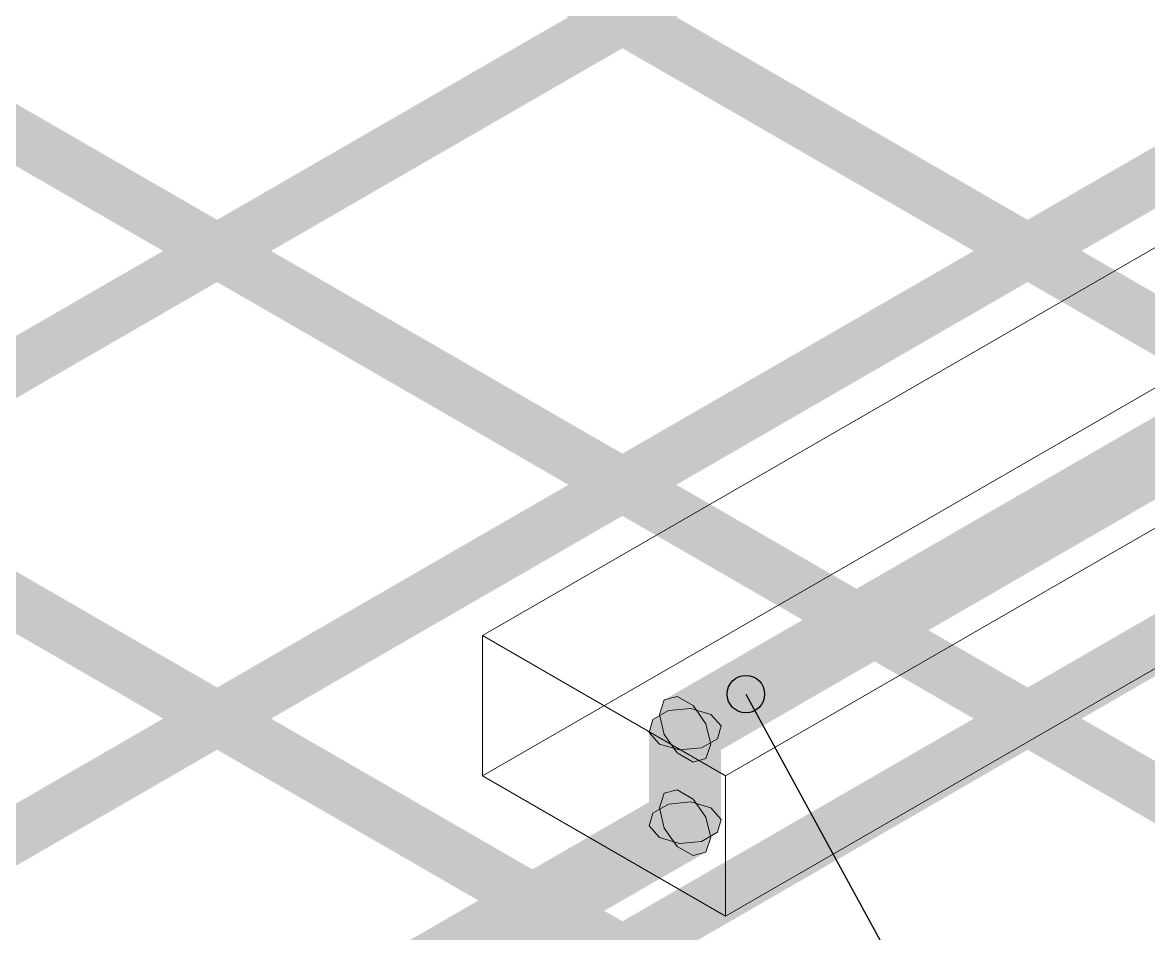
# Model space of a CAD drawing. Header units: metres. Extents: x 349021 to 349543, y 9281040 to 9281959.
# Drawn here: x 349207.2083 to 349207.6896, y 9281041.6976 to 9281042.0872 of the extents above; entities that cross this region are included whole.
import ezdxf

# ---------------------------------------------------------------- set-up
doc = ezdxf.new("R2010")
doc.units = ezdxf.units.M
doc.header["$LTSCALE"] = 0.25
doc.layers.add('ISO-3D', color=7, linetype='CONTINUOUS', lineweight=13)
doc.layers.add('ISO-3D-ARISTAS', color=250, linetype='CONTINUOUS', lineweight=13)
doc.layers.add('LLAMADAS-NUM', color=30, linetype='CONTINUOUS', lineweight=25, true_color=0xc05014)

msp = doc.modelspace()

# ---------------------------------------------------------------- linework, layer by layer
at = {"layer": 'ISO-3D', "true_color": 0x865538}
for points in [[(349207.48696, 9281042.08279), (349207.48283, 9281042.07695), (349207.40435, 9281042.13048), (349207.40023, 9281042.12464)], [(349207.49206, 9281042.06762), (349207.49618, 9281042.07346), (349207.40945, 9281042.11531), (349207.41358, 9281042.12115)], [(349207.56956, 9281042.0351), (349207.56544, 9281042.02926), (349207.48696, 9281042.08279), (349207.48283, 9281042.07695)], [(349207.23115, 9281042.03048), (349207.22702, 9281042.02464), (349207.14854, 9281042.07818), (349207.14442, 9281042.07233)], [(349207.57466, 9281042.01992), (349207.57879, 9281042.02577), (349207.49206, 9281042.06762), (349207.49618, 9281042.07346)], [(349207.23625, 9281042.01531), (349207.24037, 9281042.02115), (349207.15364, 9281042.063), (349207.15777, 9281042.06884)], [(349207.65217, 9281041.98741), (349207.64805, 9281041.98156), (349207.56956, 9281042.0351), (349207.56544, 9281042.02926)], [(349207.31375, 9281041.98279), (349207.30963, 9281041.97695), (349207.23115, 9281042.03048), (349207.22702, 9281042.02464)], [(349207.65727, 9281041.97223), (349207.66139, 9281041.97807), (349207.57466, 9281042.01992), (349207.57879, 9281042.02577)], [(349207.31885, 9281041.96762), (349207.32298, 9281041.97346), (349207.23625, 9281042.01531), (349207.24037, 9281042.02115)], [(349207.73478, 9281041.93971), (349207.73065, 9281041.93387), (349207.65217, 9281041.98741), (349207.64805, 9281041.98156)], [(349207.39636, 9281041.9351), (349207.39223, 9281041.92926), (349207.31375, 9281041.98279), (349207.30963, 9281041.97695)], [(349207.73987, 9281041.92454), (349207.744, 9281041.93038), (349207.65727, 9281041.97223), (349207.66139, 9281041.97807)], [(349207.40146, 9281041.91992), (349207.40558, 9281041.92577), (349207.31885, 9281041.96762), (349207.32298, 9281041.97346)], [(349207.47896, 9281041.88741), (349207.47484, 9281041.88156), (349207.39636, 9281041.9351), (349207.39223, 9281041.92926)], [(349207.48406, 9281041.87223), (349207.48819, 9281041.87807), (349207.40146, 9281041.91992), (349207.40558, 9281041.92577)], [(349207.56157, 9281041.83971), (349207.55745, 9281041.83387), (349207.47896, 9281041.88741), (349207.47484, 9281041.88156)], [(349207.22315, 9281041.8351), (349207.21903, 9281041.82926), (349207.14055, 9281041.88279), (349207.13642, 9281041.87695)], [(349207.56667, 9281041.82454), (349207.57079, 9281041.83038), (349207.48406, 9281041.87223), (349207.48819, 9281041.87807)], [(349207.22825, 9281041.81992), (349207.23238, 9281041.82577), (349207.14565, 9281041.86762), (349207.14977, 9281041.87346)], [(349207.64418, 9281041.79202), (349207.64005, 9281041.78618), (349207.56157, 9281041.83971), (349207.55745, 9281041.83387)], [(349207.30576, 9281041.78741), (349207.30164, 9281041.78156), (349207.22315, 9281041.8351), (349207.21903, 9281041.82926)], [(349207.64927, 9281041.77685), (349207.6534, 9281041.78269), (349207.56667, 9281041.82454), (349207.57079, 9281041.83038)], [(349207.31086, 9281041.77223), (349207.31498, 9281041.77807), (349207.22825, 9281041.81992), (349207.23238, 9281041.82577)], [(349207.38837, 9281041.73971), (349207.38424, 9281041.73387), (349207.30576, 9281041.78741), (349207.30164, 9281041.78156)], [(349207.72678, 9281041.74433), (349207.72266, 9281041.73849), (349207.64418, 9281041.79202), (349207.64005, 9281041.78618)], [(349207.73188, 9281041.72916), (349207.736, 9281041.735), (349207.64927, 9281041.77685), (349207.6534, 9281041.78269)], [(349207.39346, 9281041.72454), (349207.39759, 9281041.73038), (349207.31086, 9281041.77223), (349207.31498, 9281041.77807)], [(349207.47097, 9281041.69202), (349207.46685, 9281041.68618), (349207.38837, 9281041.73971), (349207.38424, 9281041.73387)], [(349207.47607, 9281041.67685), (349207.48019, 9281041.68269), (349207.39346, 9281041.72454), (349207.39759, 9281041.73038)]]:
    msp.add_solid(points, dxfattribs=at)
at = {"layer": 'ISO-3D', "true_color": 0x7c4f34}
for points in [[(349207.49206, 9281042.08573), (349207.48696, 9281042.08279), (349207.40945, 9281042.13343), (349207.40435, 9281042.13048)], [(349207.48696, 9281042.06467), (349207.49206, 9281042.06762), (349207.40435, 9281042.11237), (349207.40945, 9281042.11531)], [(349207.47896, 9281042.10976), (349207.48406, 9281042.10682), (349207.39636, 9281042.06207), (349207.40146, 9281042.05913)], [(349207.48406, 9281042.0887), (349207.47896, 9281042.09164), (349207.40146, 9281042.04101), (349207.39636, 9281042.04395)], [(349207.23625, 9281042.03343), (349207.23115, 9281042.03048), (349207.15364, 9281042.08112), (349207.14854, 9281042.07818)], [(349207.57466, 9281042.03804), (349207.56956, 9281042.0351), (349207.49206, 9281042.08573), (349207.48696, 9281042.08279)], [(349207.56956, 9281042.01698), (349207.57466, 9281042.01992), (349207.48696, 9281042.06467), (349207.49206, 9281042.06762)], [(349207.23115, 9281042.01237), (349207.23625, 9281042.01531), (349207.14854, 9281042.06006), (349207.15364, 9281042.063)], [(349207.39636, 9281042.06207), (349207.40146, 9281042.05913), (349207.31375, 9281042.01438), (349207.31885, 9281042.01143)], [(349207.73478, 9281042.05745), (349207.73987, 9281042.05451), (349207.65217, 9281042.00976), (349207.65727, 9281042.00682)], [(349207.40146, 9281042.04101), (349207.39636, 9281042.04395), (349207.31885, 9281041.99332), (349207.31375, 9281041.99626)], [(349207.65727, 9281041.99035), (349207.65217, 9281041.98741), (349207.57466, 9281042.03804), (349207.56956, 9281042.0351)], [(349207.73987, 9281042.03639), (349207.73478, 9281042.03934), (349207.65727, 9281041.9887), (349207.65217, 9281041.99164)], [(349207.31885, 9281041.98573), (349207.31375, 9281041.98279), (349207.23625, 9281042.03343), (349207.23115, 9281042.03048)], [(349207.65217, 9281041.96929), (349207.65727, 9281041.97223), (349207.56956, 9281042.01698), (349207.57466, 9281042.01992)], [(349207.31375, 9281041.96467), (349207.31885, 9281041.96762), (349207.23115, 9281042.01237), (349207.23625, 9281042.01531)], [(349207.31375, 9281042.01438), (349207.31885, 9281042.01143), (349207.23115, 9281041.96668), (349207.23625, 9281041.96374)], [(349207.65217, 9281042.00976), (349207.65727, 9281042.00682), (349207.56956, 9281041.96207), (349207.57466, 9281041.95913)], [(349207.31885, 9281041.99332), (349207.31375, 9281041.99626), (349207.23625, 9281041.94562), (349207.23115, 9281041.94857)], [(349207.65727, 9281041.9887), (349207.65217, 9281041.99164), (349207.57466, 9281041.94101), (349207.56956, 9281041.94395)], [(349207.73987, 9281041.94266), (349207.73478, 9281041.93971), (349207.65727, 9281041.99035), (349207.65217, 9281041.98741)], [(349207.40146, 9281041.93804), (349207.39636, 9281041.9351), (349207.31885, 9281041.98573), (349207.31375, 9281041.98279)], [(349207.73478, 9281041.9216), (349207.73987, 9281041.92454), (349207.65217, 9281041.96929), (349207.65727, 9281041.97223)], [(349207.23115, 9281041.96668), (349207.23625, 9281041.96374), (349207.14854, 9281041.91899), (349207.15364, 9281041.91605)], [(349207.39636, 9281041.91698), (349207.40146, 9281041.91992), (349207.31375, 9281041.96467), (349207.31885, 9281041.96762)], [(349207.56956, 9281041.96207), (349207.57466, 9281041.95913), (349207.48696, 9281041.91438), (349207.49206, 9281041.91143)], [(349207.23625, 9281041.94562), (349207.23115, 9281041.94857), (349207.15364, 9281041.89793), (349207.14854, 9281041.90087)], [(349207.57466, 9281041.94101), (349207.56956, 9281041.94395), (349207.49206, 9281041.89332), (349207.48696, 9281041.89626)], [(349207.48406, 9281041.89035), (349207.47896, 9281041.88741), (349207.40146, 9281041.93804), (349207.39636, 9281041.9351)], [(349207.47896, 9281041.86929), (349207.48406, 9281041.87223), (349207.39636, 9281041.91698), (349207.40146, 9281041.91992)], [(349207.48696, 9281041.91438), (349207.49206, 9281041.91143), (349207.40435, 9281041.86668), (349207.40945, 9281041.86374)], [(349207.49206, 9281041.89332), (349207.48696, 9281041.89626), (349207.40945, 9281041.84562), (349207.40435, 9281041.84857)], [(349207.56667, 9281041.84266), (349207.56157, 9281041.83971), (349207.48406, 9281041.89035), (349207.47896, 9281041.88741)], [(349207.22825, 9281041.83804), (349207.22315, 9281041.8351), (349207.14565, 9281041.88573), (349207.14055, 9281041.88279)], [(349207.56157, 9281041.8216), (349207.56667, 9281041.82454), (349207.47896, 9281041.86929), (349207.48406, 9281041.87223)], [(349207.22315, 9281041.81698), (349207.22825, 9281041.81992), (349207.14055, 9281041.86467), (349207.14565, 9281041.86762)], [(349207.40435, 9281041.86668), (349207.40945, 9281041.86374), (349207.32175, 9281041.81899), (349207.32685, 9281041.81605)], [(349207.74277, 9281041.86207), (349207.74787, 9281041.85913), (349207.66016, 9281041.81438), (349207.66526, 9281041.81143)], [(349207.40945, 9281041.84562), (349207.40435, 9281041.84857), (349207.32685, 9281041.79793), (349207.32175, 9281041.80087)], [(349207.64927, 9281041.79497), (349207.64418, 9281041.79202), (349207.56667, 9281041.84266), (349207.56157, 9281041.83971)], [(349207.74787, 9281041.84101), (349207.74277, 9281041.84395), (349207.66526, 9281041.79332), (349207.66016, 9281041.79626)], [(349207.31086, 9281041.79035), (349207.30576, 9281041.78741), (349207.22825, 9281041.83804), (349207.22315, 9281041.8351)], [(349207.64418, 9281041.7739), (349207.64927, 9281041.77685), (349207.56157, 9281041.8216), (349207.56667, 9281041.82454)], [(349207.30576, 9281041.76929), (349207.31086, 9281041.77223), (349207.22315, 9281041.81698), (349207.22825, 9281041.81992)], [(349207.32175, 9281041.81899), (349207.32685, 9281041.81605), (349207.23914, 9281041.7713), (349207.24424, 9281041.76836)], [(349207.66016, 9281041.81438), (349207.66526, 9281041.81143), (349207.57756, 9281041.76668), (349207.58266, 9281041.76374)], [(349207.32685, 9281041.79793), (349207.32175, 9281041.80087), (349207.24424, 9281041.75024), (349207.23914, 9281041.75318)], [(349207.66526, 9281041.79332), (349207.66016, 9281041.79626), (349207.58266, 9281041.74562), (349207.57756, 9281041.74857)], [(349207.73188, 9281041.74727), (349207.72678, 9281041.74433), (349207.64927, 9281041.79497), (349207.64418, 9281041.79202)], [(349207.39346, 9281041.74266), (349207.38837, 9281041.73971), (349207.31086, 9281041.79035), (349207.30576, 9281041.78741)], [(349207.72678, 9281041.72621), (349207.73188, 9281041.72916), (349207.64418, 9281041.7739), (349207.64927, 9281041.77685)], [(349207.23914, 9281041.7713), (349207.24424, 9281041.76836), (349207.15654, 9281041.72361), (349207.16163, 9281041.72066)], [(349207.38837, 9281041.7216), (349207.39346, 9281041.72454), (349207.30576, 9281041.76929), (349207.31086, 9281041.77223)], [(349207.57756, 9281041.76668), (349207.58266, 9281041.76374), (349207.49495, 9281041.71899), (349207.50005, 9281041.71605)], [(349207.24424, 9281041.75024), (349207.23914, 9281041.75318), (349207.16163, 9281041.70255), (349207.15654, 9281041.70549)], [(349207.58266, 9281041.74562), (349207.57756, 9281041.74857), (349207.50005, 9281041.69793), (349207.49495, 9281041.70087)], [(349207.47607, 9281041.69497), (349207.47097, 9281041.69202), (349207.39346, 9281041.74266), (349207.38837, 9281041.73971)], [(349207.47097, 9281041.6739), (349207.47607, 9281041.67685), (349207.38837, 9281041.7216), (349207.39346, 9281041.72454)], [(349207.49495, 9281041.71899), (349207.50005, 9281041.71605), (349207.41235, 9281041.6713), (349207.41745, 9281041.66836)], [(349207.50005, 9281041.69793), (349207.49495, 9281041.70087), (349207.41745, 9281041.65024), (349207.41235, 9281041.65318)]]:
    msp.add_solid(points, dxfattribs=at)
at = {"layer": 'ISO-3D', "true_color": 0x603d28}
for points in [[(349207.49618, 9281042.08466), (349207.49206, 9281042.08573), (349207.41358, 9281042.13235), (349207.40945, 9281042.13343)], [(349207.49776, 9281042.07997), (349207.49618, 9281042.08466), (349207.41515, 9281042.12766), (349207.41358, 9281042.13235)], [(349207.48126, 9281042.07044), (349207.48283, 9281042.06575), (349207.39865, 9281042.11813), (349207.40023, 9281042.11344)], [(349207.48283, 9281042.06575), (349207.48696, 9281042.06467), (349207.40023, 9281042.11344), (349207.40435, 9281042.11237)], [(349207.24037, 9281042.03235), (349207.23625, 9281042.03343), (349207.15777, 9281042.08004), (349207.15364, 9281042.08112)], [(349207.57879, 9281042.03696), (349207.57466, 9281042.03804), (349207.49618, 9281042.08466), (349207.49206, 9281042.08573)], [(349207.58036, 9281042.03227), (349207.57879, 9281042.03696), (349207.49776, 9281042.07997), (349207.49618, 9281042.08466)], [(349207.24195, 9281042.02766), (349207.24037, 9281042.03235), (349207.15934, 9281042.07535), (349207.15777, 9281042.08004)], [(349207.56386, 9281042.02275), (349207.56544, 9281042.01806), (349207.48126, 9281042.07044), (349207.48283, 9281042.06575)], [(349207.22545, 9281042.01813), (349207.22702, 9281042.01344), (349207.14284, 9281042.06583), (349207.14442, 9281042.06114)], [(349207.56544, 9281042.01806), (349207.56956, 9281042.01698), (349207.48283, 9281042.06575), (349207.48696, 9281042.06467)], [(349207.22702, 9281042.01344), (349207.23115, 9281042.01237), (349207.14442, 9281042.06114), (349207.14854, 9281042.06006)], [(349207.66139, 9281041.98927), (349207.65727, 9281041.99035), (349207.57879, 9281042.03696), (349207.57466, 9281042.03804)], [(349207.32298, 9281041.98466), (349207.31885, 9281041.98573), (349207.24037, 9281042.03235), (349207.23625, 9281042.03343)], [(349207.66297, 9281041.98458), (349207.66139, 9281041.98927), (349207.58036, 9281042.03227), (349207.57879, 9281042.03696)], [(349207.32455, 9281041.97997), (349207.32298, 9281041.98466), (349207.24195, 9281042.02766), (349207.24037, 9281042.03235)], [(349207.64647, 9281041.97506), (349207.64805, 9281041.97037), (349207.56386, 9281042.02275), (349207.56544, 9281042.01806)], [(349207.30805, 9281041.97044), (349207.30963, 9281041.96575), (349207.22545, 9281042.01813), (349207.22702, 9281042.01344)], [(349207.64805, 9281041.97037), (349207.65217, 9281041.96929), (349207.56544, 9281042.01806), (349207.56956, 9281042.01698)], [(349207.30963, 9281041.96575), (349207.31375, 9281041.96467), (349207.22702, 9281042.01344), (349207.23115, 9281042.01237)], [(349207.744, 9281041.94158), (349207.73987, 9281041.94266), (349207.66139, 9281041.98927), (349207.65727, 9281041.99035)], [(349207.40558, 9281041.93696), (349207.40146, 9281041.93804), (349207.32298, 9281041.98466), (349207.31885, 9281041.98573)], [(349207.74557, 9281041.93689), (349207.744, 9281041.94158), (349207.66297, 9281041.98458), (349207.66139, 9281041.98927)], [(349207.40716, 9281041.93227), (349207.40558, 9281041.93696), (349207.32455, 9281041.97997), (349207.32298, 9281041.98466)], [(349207.72908, 9281041.92736), (349207.73065, 9281041.92268), (349207.64647, 9281041.97506), (349207.64805, 9281041.97037)], [(349207.39066, 9281041.92275), (349207.39223, 9281041.91806), (349207.30805, 9281041.97044), (349207.30963, 9281041.96575)], [(349207.73065, 9281041.92268), (349207.73478, 9281041.9216), (349207.64805, 9281041.97037), (349207.65217, 9281041.96929)], [(349207.39223, 9281041.91806), (349207.39636, 9281041.91698), (349207.30963, 9281041.96575), (349207.31375, 9281041.96467)], [(349207.48819, 9281041.88927), (349207.48406, 9281041.89035), (349207.40558, 9281041.93696), (349207.40146, 9281041.93804)], [(349207.48976, 9281041.88458), (349207.48819, 9281041.88927), (349207.40716, 9281041.93227), (349207.40558, 9281041.93696)], [(349207.47326, 9281041.87506), (349207.47484, 9281041.87037), (349207.39066, 9281041.92275), (349207.39223, 9281041.91806)], [(349207.47484, 9281041.87037), (349207.47896, 9281041.86929), (349207.39223, 9281041.91806), (349207.39636, 9281041.91698)], [(349207.57079, 9281041.84158), (349207.56667, 9281041.84266), (349207.48819, 9281041.88927), (349207.48406, 9281041.89035)], [(349207.57237, 9281041.83689), (349207.57079, 9281041.84158), (349207.48976, 9281041.88458), (349207.48819, 9281041.88927)], [(349207.23238, 9281041.83696), (349207.22825, 9281041.83804), (349207.14977, 9281041.88466), (349207.14565, 9281041.88573)], [(349207.23395, 9281041.83227), (349207.23238, 9281041.83696), (349207.15135, 9281041.87997), (349207.14977, 9281041.88466)], [(349207.55587, 9281041.82736), (349207.55745, 9281041.82268), (349207.47326, 9281041.87506), (349207.47484, 9281041.87037)], [(349207.21745, 9281041.82275), (349207.21903, 9281041.81806), (349207.13485, 9281041.87044), (349207.13642, 9281041.86575)], [(349207.55745, 9281041.82268), (349207.56157, 9281041.8216), (349207.47484, 9281041.87037), (349207.47896, 9281041.86929)], [(349207.21903, 9281041.81806), (349207.22315, 9281041.81698), (349207.13642, 9281041.86575), (349207.14055, 9281041.86467)], [(349207.6534, 9281041.79389), (349207.64927, 9281041.79497), (349207.57079, 9281041.84158), (349207.56667, 9281041.84266)], [(349207.65497, 9281041.7892), (349207.6534, 9281041.79389), (349207.57237, 9281041.83689), (349207.57079, 9281041.84158)], [(349207.31498, 9281041.78927), (349207.31086, 9281041.79035), (349207.23238, 9281041.83696), (349207.22825, 9281041.83804)], [(349207.31656, 9281041.78458), (349207.31498, 9281041.78927), (349207.23395, 9281041.83227), (349207.23238, 9281041.83696)], [(349207.63848, 9281041.77967), (349207.64005, 9281041.77498), (349207.55587, 9281041.82736), (349207.55745, 9281041.82268)], [(349207.30006, 9281041.77506), (349207.30164, 9281041.77037), (349207.21745, 9281041.82275), (349207.21903, 9281041.81806)], [(349207.64005, 9281041.77498), (349207.64418, 9281041.7739), (349207.55745, 9281041.82268), (349207.56157, 9281041.8216)], [(349207.30164, 9281041.77037), (349207.30576, 9281041.76929), (349207.21903, 9281041.81806), (349207.22315, 9281041.81698)], [(349207.736, 9281041.74619), (349207.73188, 9281041.74727), (349207.6534, 9281041.79389), (349207.64927, 9281041.79497)], [(349207.73758, 9281041.7415), (349207.736, 9281041.74619), (349207.65497, 9281041.7892), (349207.6534, 9281041.79389)], [(349207.39759, 9281041.74158), (349207.39346, 9281041.74266), (349207.31498, 9281041.78927), (349207.31086, 9281041.79035)], [(349207.39916, 9281041.73689), (349207.39759, 9281041.74158), (349207.31656, 9281041.78458), (349207.31498, 9281041.78927)], [(349207.72108, 9281041.73198), (349207.72266, 9281041.72729), (349207.63848, 9281041.77967), (349207.64005, 9281041.77498)], [(349207.38267, 9281041.72736), (349207.38424, 9281041.72268), (349207.30006, 9281041.77506), (349207.30164, 9281041.77037)], [(349207.72266, 9281041.72729), (349207.72678, 9281041.72621), (349207.64005, 9281041.77498), (349207.64418, 9281041.7739)], [(349207.38424, 9281041.72268), (349207.38837, 9281041.7216), (349207.30164, 9281041.77037), (349207.30576, 9281041.76929)], [(349207.48019, 9281041.69389), (349207.47607, 9281041.69497), (349207.39759, 9281041.74158), (349207.39346, 9281041.74266)], [(349207.48177, 9281041.6892), (349207.48019, 9281041.69389), (349207.39916, 9281041.73689), (349207.39759, 9281041.74158)], [(349207.46527, 9281041.67967), (349207.46685, 9281041.67498), (349207.38267, 9281041.72736), (349207.38424, 9281041.72268)], [(349207.46685, 9281041.67498), (349207.47097, 9281041.6739), (349207.38424, 9281041.72268), (349207.38837, 9281041.7216)]]:
    msp.add_solid(points, dxfattribs=at)
at = {"layer": 'ISO-3D', "true_color": 0x7b4f34}
for points in [[(349207.48283, 9281042.07695), (349207.48126, 9281042.07044), (349207.40023, 9281042.12464), (349207.39865, 9281042.11813)], [(349207.49618, 9281042.07346), (349207.49776, 9281042.07997), (349207.41358, 9281042.12115), (349207.41515, 9281042.12766)], [(349207.56544, 9281042.02926), (349207.56386, 9281042.02275), (349207.48283, 9281042.07695), (349207.48126, 9281042.07044)], [(349207.57879, 9281042.02577), (349207.58036, 9281042.03227), (349207.49618, 9281042.07346), (349207.49776, 9281042.07997)], [(349207.22702, 9281042.02464), (349207.22545, 9281042.01813), (349207.14442, 9281042.07233), (349207.14284, 9281042.06583)], [(349207.24037, 9281042.02115), (349207.24195, 9281042.02766), (349207.15777, 9281042.06884), (349207.15934, 9281042.07535)], [(349207.64805, 9281041.98156), (349207.64647, 9281041.97506), (349207.56544, 9281042.02926), (349207.56386, 9281042.02275)], [(349207.66139, 9281041.97807), (349207.66297, 9281041.98458), (349207.57879, 9281042.02577), (349207.58036, 9281042.03227)], [(349207.30963, 9281041.97695), (349207.30805, 9281041.97044), (349207.22702, 9281042.02464), (349207.22545, 9281042.01813)], [(349207.32298, 9281041.97346), (349207.32455, 9281041.97997), (349207.24037, 9281042.02115), (349207.24195, 9281042.02766)], [(349207.40558, 9281041.92577), (349207.40716, 9281041.93227), (349207.32298, 9281041.97346), (349207.32455, 9281041.97997)], [(349207.73065, 9281041.93387), (349207.72908, 9281041.92736), (349207.64805, 9281041.98156), (349207.64647, 9281041.97506)], [(349207.744, 9281041.93038), (349207.74557, 9281041.93689), (349207.66139, 9281041.97807), (349207.66297, 9281041.98458)], [(349207.39223, 9281041.92926), (349207.39066, 9281041.92275), (349207.30963, 9281041.97695), (349207.30805, 9281041.97044)], [(349207.48819, 9281041.87807), (349207.48976, 9281041.88458), (349207.40558, 9281041.92577), (349207.40716, 9281041.93227)], [(349207.47484, 9281041.88156), (349207.47326, 9281041.87506), (349207.39223, 9281041.92926), (349207.39066, 9281041.92275)], [(349207.57079, 9281041.83038), (349207.57237, 9281041.83689), (349207.48819, 9281041.87807), (349207.48976, 9281041.88458)], [(349207.23238, 9281041.82577), (349207.23395, 9281041.83227), (349207.14977, 9281041.87346), (349207.15135, 9281041.87997)], [(349207.55745, 9281041.83387), (349207.55587, 9281041.82736), (349207.47484, 9281041.88156), (349207.47326, 9281041.87506)], [(349207.21903, 9281041.82926), (349207.21745, 9281041.82275), (349207.13642, 9281041.87695), (349207.13485, 9281041.87044)], [(349207.6534, 9281041.78269), (349207.65497, 9281041.7892), (349207.57079, 9281041.83038), (349207.57237, 9281041.83689)], [(349207.31498, 9281041.77807), (349207.31656, 9281041.78458), (349207.23238, 9281041.82577), (349207.23395, 9281041.83227)], [(349207.64005, 9281041.78618), (349207.63848, 9281041.77967), (349207.55745, 9281041.83387), (349207.55587, 9281041.82736)], [(349207.30164, 9281041.78156), (349207.30006, 9281041.77506), (349207.21903, 9281041.82926), (349207.21745, 9281041.82275)], [(349207.736, 9281041.735), (349207.73758, 9281041.7415), (349207.6534, 9281041.78269), (349207.65497, 9281041.7892)], [(349207.39759, 9281041.73038), (349207.39916, 9281041.73689), (349207.31498, 9281041.77807), (349207.31656, 9281041.78458)], [(349207.72266, 9281041.73849), (349207.72108, 9281041.73198), (349207.64005, 9281041.78618), (349207.63848, 9281041.77967)], [(349207.38424, 9281041.73387), (349207.38267, 9281041.72736), (349207.30164, 9281041.78156), (349207.30006, 9281041.77506)], [(349207.48019, 9281041.68269), (349207.48177, 9281041.6892), (349207.39759, 9281041.73038), (349207.39916, 9281041.73689)], [(349207.46685, 9281041.68618), (349207.46527, 9281041.67967), (349207.38424, 9281041.73387), (349207.38267, 9281041.72736)]]:
    msp.add_solid(points, dxfattribs=at)
at = {"layer": 'ISO-3D', "true_color": 0x553624}
for points in [[(349207.47326, 9281042.10399), (349207.47484, 9281042.10868), (349207.39066, 9281042.0563), (349207.39223, 9281042.06099)], [(349207.48976, 9281042.09447), (349207.48819, 9281042.08978), (349207.40716, 9281042.04678), (349207.40558, 9281042.04209)], [(349207.39066, 9281042.0563), (349207.39223, 9281042.06099), (349207.30805, 9281042.00861), (349207.30963, 9281042.0133)], [(349207.72908, 9281042.05169), (349207.73065, 9281042.05637), (349207.64647, 9281042.00399), (349207.64805, 9281042.00868)], [(349207.40716, 9281042.04678), (349207.40558, 9281042.04209), (349207.32455, 9281041.99908), (349207.32298, 9281041.99439)], [(349207.74557, 9281042.04216), (349207.744, 9281042.03747), (349207.66297, 9281041.99447), (349207.66139, 9281041.98978)], [(349207.30805, 9281042.00861), (349207.30963, 9281042.0133), (349207.22545, 9281041.96092), (349207.22702, 9281041.96561)], [(349207.64647, 9281042.00399), (349207.64805, 9281042.00868), (349207.56386, 9281041.9563), (349207.56544, 9281041.96099)], [(349207.32455, 9281041.99908), (349207.32298, 9281041.99439), (349207.24195, 9281041.95139), (349207.24037, 9281041.9467)], [(349207.66297, 9281041.99447), (349207.66139, 9281041.98978), (349207.58036, 9281041.94678), (349207.57879, 9281041.94209)], [(349207.22545, 9281041.96092), (349207.22702, 9281041.96561), (349207.14284, 9281041.91322), (349207.14442, 9281041.91791)], [(349207.56386, 9281041.9563), (349207.56544, 9281041.96099), (349207.48126, 9281041.90861), (349207.48283, 9281041.9133)], [(349207.24195, 9281041.95139), (349207.24037, 9281041.9467), (349207.15934, 9281041.9037), (349207.15777, 9281041.89901)], [(349207.58036, 9281041.94678), (349207.57879, 9281041.94209), (349207.49776, 9281041.89908), (349207.49618, 9281041.89439)], [(349207.48126, 9281041.90861), (349207.48283, 9281041.9133), (349207.39865, 9281041.86092), (349207.40023, 9281041.86561)], [(349207.49776, 9281041.89908), (349207.49618, 9281041.89439), (349207.41515, 9281041.85139), (349207.41358, 9281041.8467)], [(349207.39865, 9281041.86092), (349207.40023, 9281041.86561), (349207.31605, 9281041.81322), (349207.31762, 9281041.81791)], [(349207.73707, 9281041.8563), (349207.73864, 9281041.86099), (349207.65446, 9281041.80861), (349207.65604, 9281041.8133)], [(349207.41515, 9281041.85139), (349207.41358, 9281041.8467), (349207.33255, 9281041.8037), (349207.33097, 9281041.79901)], [(349207.75357, 9281041.84678), (349207.75199, 9281041.84209), (349207.67096, 9281041.79908), (349207.66939, 9281041.79439)], [(349207.31605, 9281041.81322), (349207.31762, 9281041.81791), (349207.23344, 9281041.76553), (349207.23502, 9281041.77022)], [(349207.65446, 9281041.80861), (349207.65604, 9281041.8133), (349207.57186, 9281041.76092), (349207.57343, 9281041.76561)], [(349207.33255, 9281041.8037), (349207.33097, 9281041.79901), (349207.24994, 9281041.75601), (349207.24836, 9281041.75132)], [(349207.67096, 9281041.79908), (349207.66939, 9281041.79439), (349207.58836, 9281041.75139), (349207.58678, 9281041.7467)], [(349207.23344, 9281041.76553), (349207.23502, 9281041.77022), (349207.15084, 9281041.71784), (349207.15241, 9281041.72253)], [(349207.57186, 9281041.76092), (349207.57343, 9281041.76561), (349207.48925, 9281041.71322), (349207.49083, 9281041.71791)], [(349207.24994, 9281041.75601), (349207.24836, 9281041.75132), (349207.16733, 9281041.70831), (349207.16576, 9281041.70363)], [(349207.58836, 9281041.75139), (349207.58678, 9281041.7467), (349207.50575, 9281041.7037), (349207.50418, 9281041.69901)], [(349207.48925, 9281041.71322), (349207.49083, 9281041.71791), (349207.40665, 9281041.66553), (349207.40822, 9281041.67022)], [(349207.50575, 9281041.7037), (349207.50418, 9281041.69901), (349207.42315, 9281041.65601), (349207.42157, 9281041.65132)]]:
    msp.add_solid(points, dxfattribs=at)
at = {"layer": 'ISO-3D', "true_color": 0x67422b}
for points in [[(349207.47484, 9281042.10868), (349207.47896, 9281042.10976), (349207.39223, 9281042.06099), (349207.39636, 9281042.06207)], [(349207.48819, 9281042.08978), (349207.48406, 9281042.0887), (349207.40558, 9281042.04209), (349207.40146, 9281042.04101)], [(349207.39223, 9281042.06099), (349207.39636, 9281042.06207), (349207.30963, 9281042.0133), (349207.31375, 9281042.01438)], [(349207.73065, 9281042.05637), (349207.73478, 9281042.05745), (349207.64805, 9281042.00868), (349207.65217, 9281042.00976)], [(349207.40558, 9281042.04209), (349207.40146, 9281042.04101), (349207.32298, 9281041.99439), (349207.31885, 9281041.99332)], [(349207.744, 9281042.03747), (349207.73987, 9281042.03639), (349207.66139, 9281041.98978), (349207.65727, 9281041.9887)], [(349207.30963, 9281042.0133), (349207.31375, 9281042.01438), (349207.22702, 9281041.96561), (349207.23115, 9281041.96668)], [(349207.64805, 9281042.00868), (349207.65217, 9281042.00976), (349207.56544, 9281041.96099), (349207.56956, 9281041.96207)], [(349207.32298, 9281041.99439), (349207.31885, 9281041.99332), (349207.24037, 9281041.9467), (349207.23625, 9281041.94562)], [(349207.66139, 9281041.98978), (349207.65727, 9281041.9887), (349207.57879, 9281041.94209), (349207.57466, 9281041.94101)], [(349207.22702, 9281041.96561), (349207.23115, 9281041.96668), (349207.14442, 9281041.91791), (349207.14854, 9281041.91899)], [(349207.56544, 9281041.96099), (349207.56956, 9281041.96207), (349207.48283, 9281041.9133), (349207.48696, 9281041.91438)], [(349207.24037, 9281041.9467), (349207.23625, 9281041.94562), (349207.15777, 9281041.89901), (349207.15364, 9281041.89793)], [(349207.57879, 9281041.94209), (349207.57466, 9281041.94101), (349207.49618, 9281041.89439), (349207.49206, 9281041.89332)], [(349207.48283, 9281041.9133), (349207.48696, 9281041.91438), (349207.40023, 9281041.86561), (349207.40435, 9281041.86668)], [(349207.49618, 9281041.89439), (349207.49206, 9281041.89332), (349207.41358, 9281041.8467), (349207.40945, 9281041.84562)], [(349207.40023, 9281041.86561), (349207.40435, 9281041.86668), (349207.31762, 9281041.81791), (349207.32175, 9281041.81899)], [(349207.73864, 9281041.86099), (349207.74277, 9281041.86207), (349207.65604, 9281041.8133), (349207.66016, 9281041.81438)], [(349207.41358, 9281041.8467), (349207.40945, 9281041.84562), (349207.33097, 9281041.79901), (349207.32685, 9281041.79793)], [(349207.75199, 9281041.84209), (349207.74787, 9281041.84101), (349207.66939, 9281041.79439), (349207.66526, 9281041.79332)], [(349207.31762, 9281041.81791), (349207.32175, 9281041.81899), (349207.23502, 9281041.77022), (349207.23914, 9281041.7713)], [(349207.65604, 9281041.8133), (349207.66016, 9281041.81438), (349207.57343, 9281041.76561), (349207.57756, 9281041.76668)], [(349207.33097, 9281041.79901), (349207.32685, 9281041.79793), (349207.24836, 9281041.75132), (349207.24424, 9281041.75024)], [(349207.66939, 9281041.79439), (349207.66526, 9281041.79332), (349207.58678, 9281041.7467), (349207.58266, 9281041.74562)], [(349207.23502, 9281041.77022), (349207.23914, 9281041.7713), (349207.15241, 9281041.72253), (349207.15654, 9281041.72361)], [(349207.57343, 9281041.76561), (349207.57756, 9281041.76668), (349207.49083, 9281041.71791), (349207.49495, 9281041.71899)], [(349207.24836, 9281041.75132), (349207.24424, 9281041.75024), (349207.16576, 9281041.70363), (349207.16163, 9281041.70255)], [(349207.58678, 9281041.7467), (349207.58266, 9281041.74562), (349207.50418, 9281041.69901), (349207.50005, 9281041.69793)], [(349207.49083, 9281041.71791), (349207.49495, 9281041.71899), (349207.40822, 9281041.67022), (349207.41235, 9281041.6713)], [(349207.50418, 9281041.69901), (349207.50005, 9281041.69793), (349207.42157, 9281041.65132), (349207.41745, 9281041.65024)]]:
    msp.add_solid(points, dxfattribs=at)
at = {"layer": 'ISO-3D', "true_color": 0x7f5135}
for points in [[(349207.48406, 9281042.10682), (349207.48819, 9281042.10098), (349207.40146, 9281042.05913), (349207.40558, 9281042.05328)], [(349207.47896, 9281042.09164), (349207.47484, 9281042.09749), (349207.39636, 9281042.04395), (349207.39223, 9281042.04979)], [(349207.40146, 9281042.05913), (349207.40558, 9281042.05328), (349207.31885, 9281042.01143), (349207.32298, 9281042.00559)], [(349207.73987, 9281042.05451), (349207.744, 9281042.04867), (349207.65727, 9281042.00682), (349207.66139, 9281042.00098)], [(349207.39636, 9281042.04395), (349207.39223, 9281042.04979), (349207.31375, 9281041.99626), (349207.30963, 9281042.0021)], [(349207.73478, 9281042.03934), (349207.73065, 9281042.04518), (349207.65217, 9281041.99164), (349207.64805, 9281041.99749)], [(349207.31885, 9281042.01143), (349207.32298, 9281042.00559), (349207.23625, 9281041.96374), (349207.24037, 9281041.9579)], [(349207.65727, 9281042.00682), (349207.66139, 9281042.00098), (349207.57466, 9281041.95913), (349207.57879, 9281041.95328)], [(349207.31375, 9281041.99626), (349207.30963, 9281042.0021), (349207.23115, 9281041.94857), (349207.22702, 9281041.95441)], [(349207.65217, 9281041.99164), (349207.64805, 9281041.99749), (349207.56956, 9281041.94395), (349207.56544, 9281041.94979)], [(349207.23625, 9281041.96374), (349207.24037, 9281041.9579), (349207.15364, 9281041.91605), (349207.15777, 9281041.91021)], [(349207.57466, 9281041.95913), (349207.57879, 9281041.95328), (349207.49206, 9281041.91143), (349207.49618, 9281041.90559)], [(349207.23115, 9281041.94857), (349207.22702, 9281041.95441), (349207.14854, 9281041.90087), (349207.14442, 9281041.90672)], [(349207.56956, 9281041.94395), (349207.56544, 9281041.94979), (349207.48696, 9281041.89626), (349207.48283, 9281041.9021)], [(349207.49206, 9281041.91143), (349207.49618, 9281041.90559), (349207.40945, 9281041.86374), (349207.41358, 9281041.8579)], [(349207.48696, 9281041.89626), (349207.48283, 9281041.9021), (349207.40435, 9281041.84857), (349207.40023, 9281041.85441)], [(349207.40945, 9281041.86374), (349207.41358, 9281041.8579), (349207.32685, 9281041.81605), (349207.33097, 9281041.81021)], [(349207.74787, 9281041.85913), (349207.75199, 9281041.85328), (349207.66526, 9281041.81143), (349207.66939, 9281041.80559)], [(349207.40435, 9281041.84857), (349207.40023, 9281041.85441), (349207.32175, 9281041.80087), (349207.31762, 9281041.80672)], [(349207.74277, 9281041.84395), (349207.73864, 9281041.84979), (349207.66016, 9281041.79626), (349207.65604, 9281041.8021)], [(349207.32685, 9281041.81605), (349207.33097, 9281041.81021), (349207.24424, 9281041.76836), (349207.24836, 9281041.76251)], [(349207.66526, 9281041.81143), (349207.66939, 9281041.80559), (349207.58266, 9281041.76374), (349207.58678, 9281041.7579)], [(349207.32175, 9281041.80087), (349207.31762, 9281041.80672), (349207.23914, 9281041.75318), (349207.23502, 9281041.75902)], [(349207.66016, 9281041.79626), (349207.65604, 9281041.8021), (349207.57756, 9281041.74857), (349207.57343, 9281041.75441)], [(349207.24424, 9281041.76836), (349207.24836, 9281041.76251), (349207.16163, 9281041.72066), (349207.16576, 9281041.71482)], [(349207.58266, 9281041.76374), (349207.58678, 9281041.7579), (349207.50005, 9281041.71605), (349207.50418, 9281041.71021)], [(349207.23914, 9281041.75318), (349207.23502, 9281041.75902), (349207.15654, 9281041.70549), (349207.15241, 9281041.71133)], [(349207.57756, 9281041.74857), (349207.57343, 9281041.75441), (349207.49495, 9281041.70087), (349207.49083, 9281041.70672)], [(349207.50005, 9281041.71605), (349207.50418, 9281041.71021), (349207.41745, 9281041.66836), (349207.42157, 9281041.66251)], [(349207.49495, 9281041.70087), (349207.49083, 9281041.70672), (349207.41235, 9281041.65318), (349207.40822, 9281041.65902)]]:
    msp.add_solid(points, dxfattribs=at)
at = {"layer": 'ISO-3D', "true_color": 0x70472f}
for points in [[(349207.47484, 9281042.09749), (349207.47326, 9281042.10399), (349207.39223, 9281042.04979), (349207.39066, 9281042.0563)], [(349207.48819, 9281042.10098), (349207.48976, 9281042.09447), (349207.40558, 9281042.05328), (349207.40716, 9281042.04678)], [(349207.39223, 9281042.04979), (349207.39066, 9281042.0563), (349207.30963, 9281042.0021), (349207.30805, 9281042.00861)], [(349207.40558, 9281042.05328), (349207.40716, 9281042.04678), (349207.32298, 9281042.00559), (349207.32455, 9281041.99908)], [(349207.73065, 9281042.04518), (349207.72908, 9281042.05169), (349207.64805, 9281041.99749), (349207.64647, 9281042.00399)], [(349207.744, 9281042.04867), (349207.74557, 9281042.04216), (349207.66139, 9281042.00098), (349207.66297, 9281041.99447)], [(349207.30963, 9281042.0021), (349207.30805, 9281042.00861), (349207.22702, 9281041.95441), (349207.22545, 9281041.96092)], [(349207.32298, 9281042.00559), (349207.32455, 9281041.99908), (349207.24037, 9281041.9579), (349207.24195, 9281041.95139)], [(349207.64805, 9281041.99749), (349207.64647, 9281042.00399), (349207.56544, 9281041.94979), (349207.56386, 9281041.9563)], [(349207.66139, 9281042.00098), (349207.66297, 9281041.99447), (349207.57879, 9281041.95328), (349207.58036, 9281041.94678)], [(349207.22702, 9281041.95441), (349207.22545, 9281041.96092), (349207.14442, 9281041.90672), (349207.14284, 9281041.91322)], [(349207.24037, 9281041.9579), (349207.24195, 9281041.95139), (349207.15777, 9281041.91021), (349207.15934, 9281041.9037)], [(349207.56544, 9281041.94979), (349207.56386, 9281041.9563), (349207.48283, 9281041.9021), (349207.48126, 9281041.90861)], [(349207.57879, 9281041.95328), (349207.58036, 9281041.94678), (349207.49618, 9281041.90559), (349207.49776, 9281041.89908)], [(349207.48283, 9281041.9021), (349207.48126, 9281041.90861), (349207.40023, 9281041.85441), (349207.39865, 9281041.86092)], [(349207.49618, 9281041.90559), (349207.49776, 9281041.89908), (349207.41358, 9281041.8579), (349207.41515, 9281041.85139)], [(349207.40023, 9281041.85441), (349207.39865, 9281041.86092), (349207.31762, 9281041.80672), (349207.31605, 9281041.81322)], [(349207.41358, 9281041.8579), (349207.41515, 9281041.85139), (349207.33097, 9281041.81021), (349207.33255, 9281041.8037)], [(349207.73864, 9281041.84979), (349207.73707, 9281041.8563), (349207.65604, 9281041.8021), (349207.65446, 9281041.80861)], [(349207.75199, 9281041.85328), (349207.75357, 9281041.84678), (349207.66939, 9281041.80559), (349207.67096, 9281041.79908)], [(349207.31762, 9281041.80672), (349207.31605, 9281041.81322), (349207.23502, 9281041.75902), (349207.23344, 9281041.76553)], [(349207.33097, 9281041.81021), (349207.33255, 9281041.8037), (349207.24836, 9281041.76251), (349207.24994, 9281041.75601)], [(349207.65604, 9281041.8021), (349207.65446, 9281041.80861), (349207.57343, 9281041.75441), (349207.57186, 9281041.76092)], [(349207.66939, 9281041.80559), (349207.67096, 9281041.79908), (349207.58678, 9281041.7579), (349207.58836, 9281041.75139)], [(349207.23502, 9281041.75902), (349207.23344, 9281041.76553), (349207.15241, 9281041.71133), (349207.15084, 9281041.71784)], [(349207.24836, 9281041.76251), (349207.24994, 9281041.75601), (349207.16576, 9281041.71482), (349207.16733, 9281041.70831)], [(349207.57343, 9281041.75441), (349207.57186, 9281041.76092), (349207.49083, 9281041.70672), (349207.48925, 9281041.71322)], [(349207.58678, 9281041.7579), (349207.58836, 9281041.75139), (349207.50418, 9281041.71021), (349207.50575, 9281041.7037)], [(349207.49083, 9281041.70672), (349207.48925, 9281041.71322), (349207.40822, 9281041.65902), (349207.40665, 9281041.66553)], [(349207.50418, 9281041.71021), (349207.50575, 9281041.7037), (349207.42157, 9281041.66251), (349207.42315, 9281041.65601)]]:
    msp.add_solid(points, dxfattribs=at)
at = {"layer": 'ISO-3D', "true_color": 0x4f4d49}
for points in [[(349207.74032, 9281041.94135), (349207.74242, 9281041.9476), (349207.65371, 9281041.89135), (349207.65581, 9281041.8976)], [(349207.76231, 9281041.92865), (349207.76021, 9281041.9224), (349207.67571, 9281041.87865), (349207.67361, 9281041.8724)], [(349207.65371, 9281041.89135), (349207.65581, 9281041.8976), (349207.56711, 9281041.84135), (349207.56921, 9281041.8476)], [(349207.67571, 9281041.87865), (349207.67361, 9281041.8724), (349207.58911, 9281041.82865), (349207.58701, 9281041.8224)], [(349207.56711, 9281041.84135), (349207.56921, 9281041.8476), (349207.48051, 9281041.79135), (349207.48261, 9281041.7976)], [(349207.58911, 9281041.82865), (349207.58701, 9281041.8224), (349207.5025, 9281041.77865), (349207.5004, 9281041.7724)], [(349207.48051, 9281041.75135), (349207.48261, 9281041.7576), (349207.39391, 9281041.70135), (349207.39601, 9281041.7076)], [(349207.5025, 9281041.73865), (349207.5004, 9281041.7324), (349207.4159, 9281041.68865), (349207.4138, 9281041.6824)], [(349207.39391, 9281041.70135), (349207.39601, 9281041.7076), (349207.3073, 9281041.65135), (349207.3094, 9281041.6576)]]:
    msp.add_solid(points, dxfattribs=at)
at = {"layer": 'ISO-3D', "true_color": 0x605d58}
for points in [[(349207.74242, 9281041.9476), (349207.74792, 9281041.94904), (349207.65581, 9281041.8976), (349207.66131, 9281041.89904)], [(349207.76021, 9281041.9224), (349207.75471, 9281041.92096), (349207.67361, 9281041.8724), (349207.66811, 9281041.87096)], [(349207.65581, 9281041.8976), (349207.66131, 9281041.89904), (349207.56921, 9281041.8476), (349207.57471, 9281041.84904)], [(349207.67361, 9281041.8724), (349207.66811, 9281041.87096), (349207.58701, 9281041.8224), (349207.58151, 9281041.82096)], [(349207.56921, 9281041.8476), (349207.57471, 9281041.84904), (349207.48261, 9281041.7976), (349207.48811, 9281041.79904)], [(349207.58701, 9281041.8224), (349207.58151, 9281041.82096), (349207.5004, 9281041.7724), (349207.49491, 9281041.77096)], [(349207.50687, 9281041.7864), (349207.5025, 9281041.79135), (349207.50687, 9281041.7464), (349207.5025, 9281041.75135)], [(349207.47614, 9281041.7836), (349207.48051, 9281041.77865), (349207.47614, 9281041.7436), (349207.48051, 9281041.73865)], [(349207.48261, 9281041.7576), (349207.48811, 9281041.75904), (349207.39601, 9281041.7076), (349207.40151, 9281041.70904)], [(349207.5004, 9281041.7324), (349207.49491, 9281041.73096), (349207.4138, 9281041.6824), (349207.4083, 9281041.68096)], [(349207.39601, 9281041.7076), (349207.40151, 9281041.70904), (349207.3094, 9281041.6576), (349207.3149, 9281041.65904)]]:
    msp.add_solid(points, dxfattribs=at)
at = {"layer": 'ISO-3D', "true_color": 0x736f6a}
for points in [[(349207.74792, 9281041.94904), (349207.75471, 9281041.94512), (349207.66131, 9281041.89904), (349207.66811, 9281041.89512)], [(349207.75471, 9281041.92096), (349207.74792, 9281041.92488), (349207.66811, 9281041.87096), (349207.66131, 9281041.87488)], [(349207.66131, 9281041.89904), (349207.66811, 9281041.89512), (349207.57471, 9281041.84904), (349207.58151, 9281041.84512)], [(349207.66811, 9281041.87096), (349207.66131, 9281041.87488), (349207.58151, 9281041.82096), (349207.57471, 9281041.82488)], [(349207.57471, 9281041.84904), (349207.58151, 9281041.84512), (349207.48811, 9281041.79904), (349207.49491, 9281041.79512)], [(349207.58151, 9281041.82096), (349207.57471, 9281041.82488), (349207.49491, 9281041.77096), (349207.48811, 9281041.77488)], [(349207.49151, 9281041.785), (349207.48444, 9281041.793), (349207.47765, 9281041.78908)], [(349207.49151, 9281041.785), (349207.49394, 9281041.79387), (349207.48444, 9281041.793)], [(349207.49151, 9281041.785), (349207.5025, 9281041.79135), (349207.49394, 9281041.79387)], [(349207.49151, 9281041.785), (349207.47765, 9281041.78908), (349207.47614, 9281041.7836)], [(349207.49151, 9281041.785), (349207.50687, 9281041.7864), (349207.5025, 9281041.79135)], [(349207.49151, 9281041.785), (349207.47614, 9281041.7836), (349207.48051, 9281041.77865)], [(349207.49151, 9281041.785), (349207.48051, 9281041.77865), (349207.48907, 9281041.77613)], [(349207.49151, 9281041.785), (349207.48907, 9281041.77613), (349207.49857, 9281041.777)], [(349207.49151, 9281041.785), (349207.50537, 9281041.78092), (349207.50687, 9281041.7864)], [(349207.49151, 9281041.785), (349207.49857, 9281041.777), (349207.50537, 9281041.78092)], [(349207.48811, 9281041.75904), (349207.49491, 9281041.75512), (349207.40151, 9281041.70904), (349207.4083, 9281041.70512)], [(349207.49151, 9281041.745), (349207.49394, 9281041.75387), (349207.48444, 9281041.753)], [(349207.49151, 9281041.745), (349207.5025, 9281041.75135), (349207.49394, 9281041.75387)], [(349207.49151, 9281041.745), (349207.47765, 9281041.74908), (349207.47614, 9281041.7436)], [(349207.49151, 9281041.745), (349207.48444, 9281041.753), (349207.47765, 9281041.74908)], [(349207.49151, 9281041.745), (349207.50687, 9281041.7464), (349207.5025, 9281041.75135)], [(349207.49151, 9281041.745), (349207.47614, 9281041.7436), (349207.48051, 9281041.73865)], [(349207.49151, 9281041.745), (349207.48051, 9281041.73865), (349207.48907, 9281041.73613)], [(349207.49151, 9281041.745), (349207.48907, 9281041.73613), (349207.49857, 9281041.737)], [(349207.49151, 9281041.745), (349207.50537, 9281041.74092), (349207.50687, 9281041.7464)], [(349207.49151, 9281041.745), (349207.49857, 9281041.737), (349207.50537, 9281041.74092)], [(349207.49491, 9281041.73096), (349207.48811, 9281041.73488), (349207.4083, 9281041.68096), (349207.40151, 9281041.68488)], [(349207.40151, 9281041.70904), (349207.4083, 9281041.70512), (349207.3149, 9281041.65904), (349207.3217, 9281041.65512)]]:
    msp.add_solid(points, dxfattribs=at)
at = {"layer": 'ISO-3D', "true_color": 0x76726d}
for points in [[(349207.75471, 9281041.94512), (349207.76021, 9281041.93733), (349207.66811, 9281041.89512), (349207.67361, 9281041.88733)], [(349207.74792, 9281041.92488), (349207.74242, 9281041.93267), (349207.66131, 9281041.87488), (349207.65581, 9281041.88267)], [(349207.66811, 9281041.89512), (349207.67361, 9281041.88733), (349207.58151, 9281041.84512), (349207.58701, 9281041.83733)], [(349207.66131, 9281041.87488), (349207.65581, 9281041.88267), (349207.57471, 9281041.82488), (349207.56921, 9281041.83267)], [(349207.58151, 9281041.84512), (349207.58701, 9281041.83733), (349207.49491, 9281041.79512), (349207.5004, 9281041.78733)], [(349207.57471, 9281041.82488), (349207.56921, 9281041.83267), (349207.48811, 9281041.77488), (349207.48261, 9281041.78267)], [(349207.49491, 9281041.75512), (349207.5004, 9281041.74733), (349207.4083, 9281041.70512), (349207.4138, 9281041.69733)], [(349207.48811, 9281041.73488), (349207.48261, 9281041.74267), (349207.40151, 9281041.68488), (349207.39601, 9281041.69267)], [(349207.4083, 9281041.70512), (349207.4138, 9281041.69733), (349207.3217, 9281041.65512), (349207.3272, 9281041.64733)]]:
    msp.add_solid(points, dxfattribs=at)
at = {"layer": 'ISO-3D', "true_color": 0x686560}
for points in [[(349207.74242, 9281041.93267), (349207.74032, 9281041.94135), (349207.65581, 9281041.88267), (349207.65371, 9281041.89135)], [(349207.76021, 9281041.93733), (349207.76231, 9281041.92865), (349207.67361, 9281041.88733), (349207.67571, 9281041.87865)], [(349207.65581, 9281041.88267), (349207.65371, 9281041.89135), (349207.56921, 9281041.83267), (349207.56711, 9281041.84135)], [(349207.67361, 9281041.88733), (349207.67571, 9281041.87865), (349207.58701, 9281041.83733), (349207.58911, 9281041.82865)], [(349207.56921, 9281041.83267), (349207.56711, 9281041.84135), (349207.48261, 9281041.78267), (349207.48051, 9281041.79135)], [(349207.58701, 9281041.83733), (349207.58911, 9281041.82865), (349207.5004, 9281041.78733), (349207.5025, 9281041.77865)], [(349207.48261, 9281041.74267), (349207.48051, 9281041.75135), (349207.39601, 9281041.69267), (349207.39391, 9281041.70135)], [(349207.5004, 9281041.74733), (349207.5025, 9281041.73865), (349207.4138, 9281041.69733), (349207.4159, 9281041.68865)], [(349207.39601, 9281041.69267), (349207.39391, 9281041.70135), (349207.3094, 9281041.64267), (349207.3073, 9281041.65135)]]:
    msp.add_solid(points, dxfattribs=at)
at = {"layer": 'ISO-3D', "true_color": 0x67645f}
for points in [[(349207.49151, 9281041.785), (349207.48051, 9281041.79135), (349207.48261, 9281041.7976)], [(349207.49151, 9281041.785), (349207.48261, 9281041.7976), (349207.48811, 9281041.79904)], [(349207.49151, 9281041.785), (349207.48811, 9281041.79904), (349207.49491, 9281041.79512)], [(349207.49151, 9281041.785), (349207.49491, 9281041.79512), (349207.5004, 9281041.78733)], [(349207.49151, 9281041.785), (349207.48261, 9281041.78267), (349207.48051, 9281041.79135)], [(349207.49151, 9281041.785), (349207.48811, 9281041.77488), (349207.48261, 9281041.78267)], [(349207.49151, 9281041.785), (349207.49491, 9281041.77096), (349207.48811, 9281041.77488)], [(349207.49151, 9281041.785), (349207.5004, 9281041.78733), (349207.5025, 9281041.77865)], [(349207.49151, 9281041.785), (349207.5004, 9281041.7724), (349207.49491, 9281041.77096)], [(349207.49151, 9281041.785), (349207.5025, 9281041.77865), (349207.5004, 9281041.7724)], [(349207.49151, 9281041.745), (349207.48261, 9281041.7576), (349207.48811, 9281041.75904)], [(349207.49151, 9281041.745), (349207.48811, 9281041.75904), (349207.49491, 9281041.75512)], [(349207.49151, 9281041.745), (349207.48051, 9281041.75135), (349207.48261, 9281041.7576)], [(349207.49151, 9281041.745), (349207.49491, 9281041.75512), (349207.5004, 9281041.74733)], [(349207.49151, 9281041.745), (349207.48261, 9281041.74267), (349207.48051, 9281041.75135)], [(349207.49151, 9281041.745), (349207.48811, 9281041.73488), (349207.48261, 9281041.74267)], [(349207.49151, 9281041.745), (349207.49491, 9281041.73096), (349207.48811, 9281041.73488)], [(349207.49151, 9281041.745), (349207.5004, 9281041.74733), (349207.5025, 9281041.73865)], [(349207.49151, 9281041.745), (349207.5004, 9281041.7324), (349207.49491, 9281041.73096)], [(349207.49151, 9281041.745), (349207.5025, 9281041.73865), (349207.5004, 9281041.7324)]]:
    msp.add_solid(points, dxfattribs=at)
at = {"layer": 'ISO-3D', "true_color": 0x5d5a55}
for points in [[(349207.48444, 9281041.793), (349207.47765, 9281041.78908), (349207.48444, 9281041.753), (349207.47765, 9281041.74908)], [(349207.49857, 9281041.777), (349207.50537, 9281041.78092), (349207.49857, 9281041.737), (349207.50537, 9281041.74092)]]:
    msp.add_solid(points, dxfattribs=at)
at = {"layer": 'ISO-3D', "true_color": 0x6a6762}
for points in [[(349207.49394, 9281041.79387), (349207.48444, 9281041.793), (349207.49394, 9281041.75387), (349207.48444, 9281041.753)], [(349207.48907, 9281041.77613), (349207.49857, 9281041.777), (349207.48907, 9281041.73613), (349207.49857, 9281041.737)]]:
    msp.add_solid(points, dxfattribs=at)
at = {"layer": 'ISO-3D', "true_color": 0x6c6863}
for points in [[(349207.5025, 9281041.79135), (349207.49394, 9281041.79387), (349207.5025, 9281041.75135), (349207.49394, 9281041.75387)], [(349207.48051, 9281041.77865), (349207.48907, 9281041.77613), (349207.48051, 9281041.73865), (349207.48907, 9281041.73613)]]:
    msp.add_solid(points, dxfattribs=at)
at = {"layer": 'ISO-3D', "true_color": 0x4a4744}
for points in [[(349207.47765, 9281041.78908), (349207.47614, 9281041.7836), (349207.47765, 9281041.74908), (349207.47614, 9281041.7436)], [(349207.50537, 9281041.78092), (349207.50687, 9281041.7864), (349207.50537, 9281041.74092), (349207.50687, 9281041.7464)]]:
    msp.add_solid(points, dxfattribs=at)
at = {"layer": 'ISO-3D-ARISTAS', "color": 250}
for p, q in [((349207.73399, 9281042.015), (349207.56945, 9281041.92)), ((349207.56945, 9281041.92), (349207.73399, 9281042.015)), ((349207.73399, 9281041.955), (349207.56945, 9281041.86)), ((349207.56945, 9281041.86), (349207.73399, 9281041.955)), ((349207.67337, 9281041.86), (349207.83792, 9281041.955)), ((349207.67337, 9281041.86), (349207.83792, 9281041.955)), ((349207.56945, 9281041.92), (349207.4049, 9281041.825)), ((349207.4049, 9281041.825), (349207.56945, 9281041.92)), ((349207.83792, 9281041.895), (349207.67337, 9281041.8)), ((349207.83792, 9281041.895), (349207.67337, 9281041.8)), ((349207.56945, 9281041.86), (349207.4049, 9281041.765)), ((349207.4049, 9281041.765), (349207.56945, 9281041.86)), ((349207.50883, 9281041.765), (349207.67337, 9281041.86)), ((349207.50883, 9281041.765), (349207.67337, 9281041.86)), ((349207.4049, 9281041.765), (349207.4049, 9281041.825)), ((349207.4049, 9281041.765), (349207.4049, 9281041.825)), ((349207.4049, 9281041.825), (349207.50883, 9281041.765)), ((349207.4049, 9281041.825), (349207.50883, 9281041.765)), ((349207.48261, 9281041.7976), (349207.48051, 9281041.79135)), ((349207.48051, 9281041.79135), (349207.48261, 9281041.7976)), ((349207.48811, 9281041.79904), (349207.48261, 9281041.7976)), ((349207.48261, 9281041.7976), (349207.48811, 9281041.79904)), ((349207.49491, 9281041.79512), (349207.48811, 9281041.79904)), ((349207.48811, 9281041.79904), (349207.49491, 9281041.79512)), ((349207.67337, 9281041.8), (349207.50883, 9281041.705)), ((349207.67337, 9281041.8), (349207.50883, 9281041.705)), ((349207.48444, 9281041.793), (349207.47765, 9281041.78908)), ((349207.48444, 9281041.793), (349207.47765, 9281041.78908)), ((349207.49394, 9281041.79387), (349207.48444, 9281041.793)), ((349207.49394, 9281041.79387), (349207.48444, 9281041.793)), ((349207.5025, 9281041.79135), (349207.49394, 9281041.79387)), ((349207.5025, 9281041.79135), (349207.49394, 9281041.79387)), ((349207.5004, 9281041.78733), (349207.49491, 9281041.79512)), ((349207.49491, 9281041.79512), (349207.5004, 9281041.78733)), ((349207.47765, 9281041.78908), (349207.47614, 9281041.7836)), ((349207.47765, 9281041.78908), (349207.47614, 9281041.7836)), ((349207.48051, 9281041.79135), (349207.48261, 9281041.78267)), ((349207.48261, 9281041.78267), (349207.48051, 9281041.79135)), ((349207.50687, 9281041.7864), (349207.5025, 9281041.79135)), ((349207.50687, 9281041.7864), (349207.5025, 9281041.79135)), ((349207.47614, 9281041.7836), (349207.48051, 9281041.77865)), ((349207.47614, 9281041.7836), (349207.48051, 9281041.77865)), ((349207.48261, 9281041.78267), (349207.48811, 9281041.77488)), ((349207.48811, 9281041.77488), (349207.48261, 9281041.78267)), ((349207.5025, 9281041.77865), (349207.5004, 9281041.78733)), ((349207.5004, 9281041.78733), (349207.5025, 9281041.77865)), ((349207.50537, 9281041.78092), (349207.50687, 9281041.7864)), ((349207.50537, 9281041.78092), (349207.50687, 9281041.7864)), ((349207.48051, 9281041.77865), (349207.48907, 9281041.77613)), ((349207.48051, 9281041.77865), (349207.48907, 9281041.77613)), ((349207.49857, 9281041.777), (349207.50537, 9281041.78092)), ((349207.49857, 9281041.777), (349207.50537, 9281041.78092)), ((349207.5004, 9281041.7724), (349207.5025, 9281041.77865)), ((349207.5025, 9281041.77865), (349207.5004, 9281041.7724)), ((349207.48811, 9281041.77488), (349207.49491, 9281041.77096)), ((349207.49491, 9281041.77096), (349207.48811, 9281041.77488)), ((349207.48907, 9281041.77613), (349207.49857, 9281041.777)), ((349207.48907, 9281041.77613), (349207.49857, 9281041.777)), ((349207.49491, 9281041.77096), (349207.5004, 9281041.7724)), ((349207.5004, 9281041.7724), (349207.49491, 9281041.77096)), ((349207.50883, 9281041.705), (349207.4049, 9281041.765)), ((349207.50883, 9281041.705), (349207.4049, 9281041.765)), ((349207.50883, 9281041.705), (349207.50883, 9281041.765)), ((349207.50883, 9281041.765), (349207.50883, 9281041.705)), ((349207.48261, 9281041.7576), (349207.48811, 9281041.75904)), ((349207.48261, 9281041.7576), (349207.48811, 9281041.75904)), ((349207.48811, 9281041.75904), (349207.49491, 9281041.75512)), ((349207.48811, 9281041.75904), (349207.49491, 9281041.75512)), ((349207.48051, 9281041.75135), (349207.48261, 9281041.7576)), ((349207.48051, 9281041.75135), (349207.48261, 9281041.7576)), ((349207.49394, 9281041.75387), (349207.48444, 9281041.753)), ((349207.48444, 9281041.753), (349207.49394, 9281041.75387)), ((349207.5025, 9281041.75135), (349207.49394, 9281041.75387)), ((349207.49394, 9281041.75387), (349207.5025, 9281041.75135)), ((349207.49491, 9281041.75512), (349207.5004, 9281041.74733)), ((349207.49491, 9281041.75512), (349207.5004, 9281041.74733)), ((349207.47765, 9281041.74908), (349207.47614, 9281041.7436)), ((349207.47614, 9281041.7436), (349207.47765, 9281041.74908)), ((349207.48444, 9281041.753), (349207.47765, 9281041.74908)), ((349207.47765, 9281041.74908), (349207.48444, 9281041.753)), ((349207.48261, 9281041.74267), (349207.48051, 9281041.75135)), ((349207.48261, 9281041.74267), (349207.48051, 9281041.75135)), ((349207.50687, 9281041.7464), (349207.5025, 9281041.75135)), ((349207.5025, 9281041.75135), (349207.50687, 9281041.7464)), ((349207.5004, 9281041.74733), (349207.5025, 9281041.73865)), ((349207.5004, 9281041.74733), (349207.5025, 9281041.73865)), ((349207.50537, 9281041.74092), (349207.50687, 9281041.7464)), ((349207.50687, 9281041.7464), (349207.50537, 9281041.74092)), ((349207.47614, 9281041.7436), (349207.48051, 9281041.73865)), ((349207.48051, 9281041.73865), (349207.47614, 9281041.7436)), ((349207.48811, 9281041.73488), (349207.48261, 9281041.74267)), ((349207.48811, 9281041.73488), (349207.48261, 9281041.74267)), ((349207.49857, 9281041.737), (349207.50537, 9281041.74092)), ((349207.50537, 9281041.74092), (349207.49857, 9281041.737)), ((349207.48051, 9281041.73865), (349207.48907, 9281041.73613)), ((349207.48907, 9281041.73613), (349207.48051, 9281041.73865)), ((349207.49491, 9281041.73096), (349207.48811, 9281041.73488)), ((349207.49491, 9281041.73096), (349207.48811, 9281041.73488)), ((349207.48907, 9281041.73613), (349207.49857, 9281041.737)), ((349207.49857, 9281041.737), (349207.48907, 9281041.73613)), ((349207.5025, 9281041.73865), (349207.5004, 9281041.7324)), ((349207.5025, 9281041.73865), (349207.5004, 9281041.7324)), ((349207.5004, 9281041.7324), (349207.49491, 9281041.73096)), ((349207.5004, 9281041.7324), (349207.49491, 9281041.73096))]:
    msp.add_line(p, q, dxfattribs=at)
at = {"layer": 'LLAMADAS-NUM'}
msp.add_line((349207.51749, 9281041.8), (349207.61833, 9281041.61512), dxfattribs=at)
msp.add_circle((349207.51749, 9281041.8), 0.008, dxfattribs=at)

doc.saveas('drawing.dxf')
